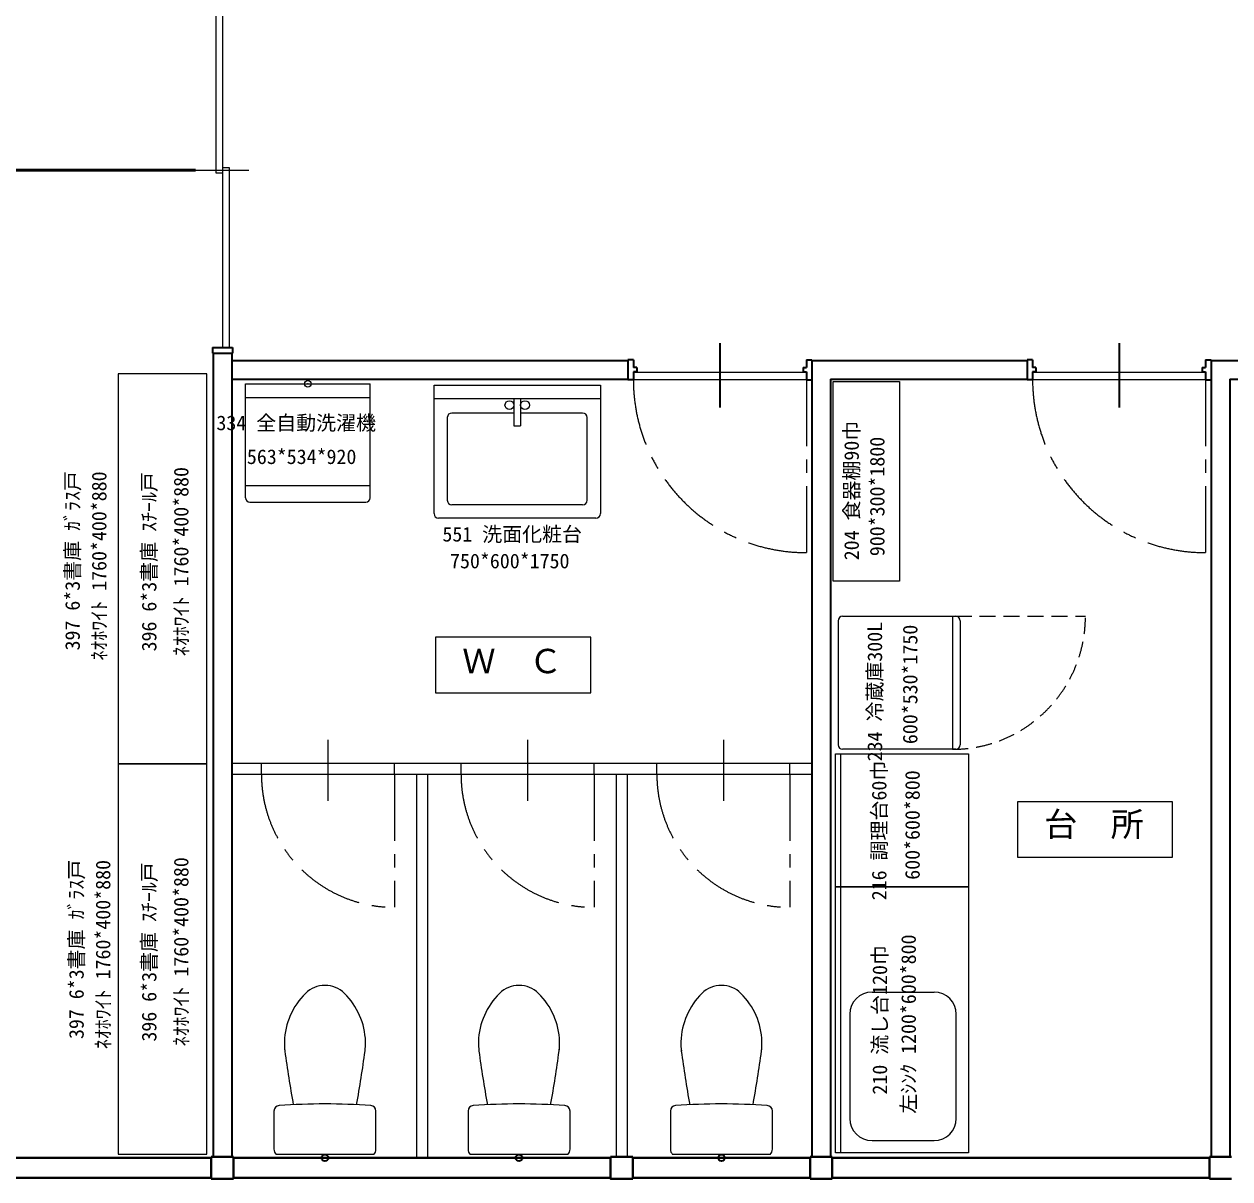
# Model space of a CAD drawing. Units: millimetres at full size, sheet at 1:60; details may follow other scales. Extents: x -23115 to 23713, y -14805 to 12672.
# Drawn here: x -9695 to -4258, y 411 to 5620 of the extents above; entities that cross this region are included whole.
import ezdxf
from ezdxf.enums import TextEntityAlignment as Align

# ---------------------------------------------------------------- set-up
doc = ezdxf.new("R2010")
doc.units = ezdxf.units.MM
doc.header["$LTSCALE"] = 60
doc.header["$PDMODE"] = 32
doc.header["$PDSIZE"] = 30
doc.linetypes.add('CHAIN1', pattern=[8, 5, -1, 1, -1])
doc.linetypes.add('DASHED1', pattern=[1.8, 1.2, -0.6])
for name, color, linetype, lineweight in [('1-1', 2, 'Continuous', 40), ('1-2', 3, 'Continuous', 35), ('1-3', 7, 'Continuous', 25), ('1-F', 7, 'Continuous', 25)]:
    doc.layers.add(name, color=color, linetype=linetype, lineweight=lineweight)
doc.styles.add('ＭＳ ゴシック', font='')
doc.styles.get('ＭＳ ゴシック').set_extended_font_data('MS Gothic')

msp = doc.modelspace()

# ---------------------------------------------------------------- linework, layer by layer
at = {"layer": '1-1'}
for p, q in [((-8850.64, 505.79), (-10550.64, 505.79)), ((-8850.64, 505.79), (-8850.64, 510.79)), ((-8750.64, 510.79), (-8850.64, 510.79)), ((-8750.64, 505.79), (-8750.64, 510.79)), ((-7050.64, 505.79), (-8750.64, 505.79)), ((-7050.64, 505.79), (-7050.64, 510.79)), ((-6950.64, 510.79), (-7050.64, 510.79)), ((-6950.64, 505.79), (-6950.64, 510.79)), ((-6150.64, 505.79), (-6950.64, 505.79)), ((-6150.64, 505.79), (-6150.64, 510.79)), ((-6050.64, 510.79), (-6150.64, 510.79)), ((-6050.64, 505.79), (-6050.64, 510.79)), ((-4350.64, 505.79), (-6050.64, 505.79)), ((-4350.64, 505.79), (-4350.64, 510.79)), ((-4250.64, 510.79), (-4350.64, 510.79)), ((-8850.64, 415.79), (-10550.64, 415.79)), ((-8850.64, 410.79), (-8750.64, 410.79)), ((-7050.64, 415.79), (-8750.64, 415.79)), ((-6150.64, 415.79), (-6950.64, 415.79)), ((-6150.64, 410.79), (-6050.64, 410.79)), ((-4350.64, 415.79), (-6050.64, 415.79)), ((-4350.64, 410.79), (-4250.64, 410.79))]:
    msp.add_line(p, q, dxfattribs=at)
for points in [[(-8850.64, 505.79), (-8850.64, 415.79), (-8850.64, 410.79)], [(-8750.64, 505.79), (-8750.64, 415.79), (-8750.64, 410.79)], [(-7050.64, 505.79), (-7050.64, 415.79), (-7050.64, 410.79), (-6950.64, 410.79)], [(-6950.64, 505.79), (-6950.64, 415.79), (-6950.64, 410.79)], [(-6150.64, 505.79), (-6150.64, 415.79), (-6150.64, 410.79)], [(-6050.64, 505.79), (-6050.64, 415.79), (-6050.64, 410.79)], [(-4350.64, 505.79), (-4350.64, 415.79), (-4350.64, 410.79)]]:
    msp.add_lwpolyline(points, dxfattribs=at)
at = {"layer": '1-2', "color": 7, "lineweight": 25}
for p, q in [((-8830.64, 5760.79), (-8830.64, 4948.29)), ((-8800.64, 5760.79), (-8800.64, 4160.79)), ((-8921.25, 4960.79), (-8681.83, 4960.79)), ((-8830.64, 4948.29), (-8800.64, 4948.29)), ((-8800.64, 4973.29), (-8770.64, 4973.29)), ((-8770.64, 4973.29), (-8770.64, 4160.79)), ((-6167.64, 4047.79), (-6947.64, 4047.79)), ((-4367.64, 4047.79), (-5147.64, 4047.79)), ((-6167.64, 4015.79), (-6947.64, 4015.79)), ((-4367.64, 4015.79), (-5147.64, 4015.79)), ((-8324.64, 2390.98), (-8324.64, 2115.88)), ((-7424.64, 2390.98), (-7424.64, 2115.88)), ((-6541.64, 2390.98), (-6541.64, 2115.88)), ((-8758.64, 2285.79), (-6142.64, 2285.79)), ((-8624.64, 2235.79), (-8624.64, 2285.79)), ((-8024.64, 2235.79), (-8024.64, 2285.79)), ((-7724.64, 2235.79), (-7724.64, 2285.79)), ((-7124.64, 2235.79), (-7124.64, 2285.79)), ((-6841.64, 2235.79), (-6841.64, 2285.79)), ((-6241.64, 2235.79), (-6241.64, 2285.79)), ((-8758.64, 2235.79), (-6142.64, 2235.79)), ((-7925.64, 2235.79), (-7925.64, 505.79)), ((-7875.64, 2235.79), (-7875.64, 505.79)), ((-7025.64, 2235.79), (-7025.64, 510.79)), ((-6975.64, 2235.79), (-6975.64, 510.79)), ((-8568.11, 716.77), (-8568.11, 545.31)), ((-8108.11, 545.31), (-8108.11, 716.77)), ((-7693.11, 716.77), (-7693.11, 545.31)), ((-7233.11, 545.31), (-7233.11, 716.77)), ((-6780.61, 716.77), (-6780.61, 545.31)), ((-6320.61, 545.31), (-6320.61, 716.77)), ((-8118.11, 520.82), (-8558.11, 520.82)), ((-7243.11, 520.82), (-7683.11, 520.82)), ((-6330.61, 520.82), (-6770.61, 520.82))]:
    msp.add_line(p, q, dxfattribs=at)
at = {"layer": '1-2', "color": 6, "lineweight": 50}
msp.add_line((-14158.64, 4960.79), (-8921.25, 4960.79), dxfattribs=at)
at = {"layer": '1-2'}
for p, q in [((-8845.64, 4160.79), (-8845.64, 4135.79)), ((-8845.64, 4160.79), (-8755.64, 4160.79)), ((-8845.64, 4135.79), (-8755.64, 4135.79)), ((-8842.64, 4135.79), (-8842.64, 510.79)), ((-8758.64, 4135.79), (-8758.64, 510.79)), ((-8755.64, 4160.79), (-8755.64, 4135.79)), ((-6557.64, 4181.22), (-6557.64, 3889.61)), ((-4757.64, 4181.22), (-4757.64, 3889.61)), ((-8758.64, 4102.79), (-6972.64, 4102.79)), ((-6947.64, 4105.79), (-6972.64, 4105.79)), ((-6947.64, 4105.79), (-6947.64, 4070.79)), ((-6167.64, 4105.79), (-6142.64, 4105.79)), ((-6167.64, 4105.79), (-6167.64, 4070.79)), ((-6142.64, 4102.79), (-6142.64, 505.79)), ((-6142.64, 4102.79), (-5172.64, 4102.79)), ((-5147.64, 4105.79), (-5172.64, 4105.79)), ((-5147.64, 4105.79), (-5147.64, 4070.79)), ((-4367.64, 4105.79), (-4342.64, 4105.79)), ((-4367.64, 4105.79), (-4367.64, 4070.79)), ((-4342.64, 4102.79), (-4342.64, 505.79)), ((-4342.64, 4102.79), (-2542.64, 4102.79)), ((-6932.64, 4070.79), (-6947.64, 4070.79)), ((-6932.64, 4050.79), (-6947.64, 4050.79)), ((-6932.64, 4070.79), (-6932.64, 4050.79)), ((-6182.64, 4070.79), (-6182.64, 4050.79)), ((-6182.64, 4070.79), (-6167.64, 4070.79)), ((-6182.64, 4050.79), (-6167.64, 4050.79)), ((-5132.64, 4070.79), (-5147.64, 4070.79)), ((-5132.64, 4050.79), (-5147.64, 4050.79)), ((-5132.64, 4070.79), (-5132.64, 4050.79)), ((-4382.64, 4070.79), (-4382.64, 4050.79)), ((-4382.64, 4070.79), (-4367.64, 4070.79)), ((-4382.64, 4050.79), (-4367.64, 4050.79)), ((-8758.64, 4018.79), (-6972.64, 4018.79)), ((-6058.64, 4018.79), (-6058.64, 505.79)), ((-6058.64, 4018.79), (-5172.64, 4018.79)), ((-4258.64, 4018.79), (-4258.64, 505.79)), ((-4258.64, 4018.79), (-2458.64, 4018.79))]:
    msp.add_line(p, q, dxfattribs=at)
at = {"layer": '1-2', "color": 7, "linetype": 'CHAIN1', "lineweight": 25}
for p, q in [((-6167.64, 4015.79), (-6167.64, 3235.79)), ((-4367.64, 4015.79), (-4367.64, 3235.79)), ((-8024.64, 2235.79), (-8024.64, 1635.79)), ((-7124.64, 2235.79), (-7124.64, 1635.79)), ((-6241.64, 2235.79), (-6241.64, 1635.79))]:
    msp.add_line(p, q, dxfattribs=at)
at = {"layer": '1-2'}
for points in [[(-6972.64, 4105.79), (-6972.64, 4025.79), (-6972.64, 4015.79)], [(-6142.64, 4105.79), (-6142.64, 4025.79), (-6142.64, 4015.79)], [(-5172.64, 4105.79), (-5172.64, 4025.79), (-5172.64, 4015.79)], [(-4342.64, 4105.79), (-4342.64, 4025.79), (-4342.64, 4015.79)], [(-6947.64, 4050.79), (-6947.64, 4025.79), (-6947.64, 4015.79), (-6972.64, 4015.79)], [(-6167.64, 4050.79), (-6167.64, 4025.79), (-6167.64, 4015.79), (-6142.64, 4015.79)], [(-5147.64, 4050.79), (-5147.64, 4025.79), (-5147.64, 4015.79), (-5172.64, 4015.79)], [(-4367.64, 4050.79), (-4367.64, 4025.79), (-4367.64, 4015.79), (-4342.64, 4015.79)]]:
    msp.add_lwpolyline(points, dxfattribs=at)
at = {"layer": '1-2', "color": 7, "lineweight": 25}
for centre in [(-8338.11, 505.82), (-7463.11, 505.82), (-6550.61, 505.82)]:
    msp.add_circle(centre, 2, dxfattribs=at)
at = {"layer": '1-2', "color": 7, "linetype": 'CHAIN1', "lineweight": 25}
for centre, radius in [((-6167.64, 4015.79), 780), ((-4367.64, 4015.79), 780), ((-8024.64, 2235.79), 600), ((-7124.64, 2235.79), 600), ((-6241.64, 2235.79), 600)]:
    msp.add_arc(centre, radius, 180, 270, dxfattribs=at)
at = {"layer": '1-2', "color": 7, "lineweight": 25}
for centre, radius, start, end in [((-8338.11, 1158.82), 125, 90, 134.62199), ((-8338.11, 1158.82), 125, 45.37799, 90), ((-7463.11, 1158.82), 125, 90, 134.62199), ((-7463.11, 1158.82), 125, 45.37799, 90), ((-6550.61, 1158.82), 125, 90, 134.62199), ((-6550.61, 1158.82), 125, 45.37799, 90), ((-8201.14, 1020.02), 320, 134.62199, 178.28809), ((-8475.09, 1020.02), 320, 1.71199, 45.37799), ((-7326.14, 1020.02), 320, 134.62199, 178.28809), ((-7600.09, 1020.02), 320, 1.71199, 45.37799), ((-6413.64, 1020.02), 320, 134.62199, 178.28809), ((-6687.59, 1020.02), 320, 1.71199, 45.37799), ((-8261.11, 1021.82), 260, 178.28809, 187.64139), ((-8261.11, 1021.82), 260, 185.65919, 187.5443), ((-3557.19, 1644.8), 5005, 187.54439, 190.35199), ((-13119.04, 1644.8), 5004.99, 349.64799, 352.45599), ((-8415.11, 1021.82), 260, 352.35899, 1.71199), ((-8415.11, 1021.82), 260, 352.45599, 354.34099), ((-7386.11, 1021.82), 260, 178.28809, 187.64139), ((-7386.11, 1021.82), 260, 185.65919, 187.5443), ((-2682.19, 1644.8), 5005, 187.54439, 190.35199), ((-12244.04, 1644.8), 5004.99, 349.64799, 352.45599), ((-7540.11, 1021.82), 260, 352.35899, 1.71199), ((-7540.11, 1021.82), 260, 352.45599, 354.34099), ((-6473.61, 1021.82), 260, 178.28809, 187.64139), ((-6473.61, 1021.82), 260, 185.65919, 187.5443), ((-1769.69, 1644.8), 5005, 187.54439, 190.35199), ((-11331.54, 1644.8), 5004.99, 349.64799, 352.45599), ((-6627.61, 1021.82), 260, 352.35899, 1.71199), ((-6627.61, 1021.82), 260, 352.45599, 354.34099), ((-8543.11, 716.77), 25, 93.93771, 179.99939), ((-8338.12, -2261.18), 3010, 86.062, 93.93999), ((-8133.11, 716.77), 25, 0.00099, 86.062), ((-7668.11, 716.77), 25, 93.93771, 179.99939), ((-7463.12, -2261.18), 3010, 86.062, 93.93999), ((-7258.11, 716.77), 25, 0.00099, 86.062), ((-6755.61, 716.77), 25, 93.93771, 179.99939), ((-6550.62, -2261.18), 3010, 86.062, 93.93999), ((-6345.61, 716.77), 25, 0.00099, 86.062), ((-8533.11, 545.31), 35, 180, 224.41499), ((-8143.11, 545.31), 35, 315.58499, 0), ((-7658.11, 545.31), 35, 180, 224.41499), ((-7268.11, 545.31), 35, 315.58499, 0), ((-6745.61, 545.31), 35, 180, 224.41499), ((-6355.61, 545.31), 35, 315.58499, 0)]:
    msp.add_arc(centre, radius, start, end, dxfattribs=at)
at = {"layer": '1-2', "color": 7}
for p in [(-8338.11, 505.82), (-7463.11, 505.82), (-6550.61, 505.82)]:
    msp.add_point(p, dxfattribs=at)
at = {"layer": '1-3'}
for p, q in [((-8696.87, 3997.03), (-8133.87, 3997.03)), ((-8696.87, 3483.03), (-8696.87, 3997.03)), ((-8133.87, 3483.03), (-8133.87, 3997.03)), ((-7846.37, 3411.64), (-7846.37, 3991.64)), ((-7846.37, 3991.64), (-7096.37, 3991.64)), ((-7096.37, 3991.64), (-7096.37, 3411.64)), ((-8676.87, 3463.03), (-8153.87, 3463.03)), ((-7116.37, 3391.64), (-7826.37, 3391.64)), ((-6004.25, 2948.46), (-5494.25, 2948.46)), ((-6024.25, 2928.46), (-6024.25, 2368.46)), ((-5474.25, 2928.46), (-5474.25, 2368.46)), ((-5494.25, 2348.46), (-6004.25, 2348.46))]:
    msp.add_line(p, q, dxfattribs=at)
at = {"layer": '1-3', "color": 4, "lineweight": 18}
for p, q in [((-8696.87, 3936.09), (-8133.87, 3936.09)), ((-7846.37, 3931.64), (-7096.37, 3931.64)), ((-7486.37, 3931.64), (-7486.37, 3808.28)), ((-7456.37, 3931.64), (-7456.37, 3808.28)), ((-7486.37, 3865.47), (-7766.37, 3865.47)), ((-7176.37, 3865.47), (-7456.37, 3865.47)), ((-7786.37, 3845.47), (-7786.37, 3471.64)), ((-7486.37, 3808.28), (-7456.37, 3808.28)), ((-7156.37, 3471.64), (-7156.37, 3845.47)), ((-8696.87, 3539.23), (-8133.87, 3539.23)), ((-7176.37, 3451.64), (-7766.37, 3451.64)), ((-5509.25, 2948.46), (-5509.25, 2348.46)), ((-6011.49, 1728.5), (-6011.49, 2328.5)), ((-6011.49, 528.5), (-6011.49, 1728.5)), ((-5871.49, 1253.5), (-5591.49, 1253.5)), ((-5971.49, 1153.5), (-5971.49, 683.5)), ((-5491.49, 683.5), (-5491.49, 1153.5)), ((-5871.49, 583.5), (-5591.49, 583.5))]:
    msp.add_line(p, q, dxfattribs=at)
at = {"layer": '1-3', "linetype": 'DASHED1'}
msp.add_line((-5494.25, 2948.46), (-4909.25, 2948.46), dxfattribs=at)
at = {"layer": '1-3'}
for points in [[(-8871.01, 4042.65), (-9271.01, 4042.65), (-9271.01, 2282.65), (-8871.01, 2282.65)], [(-5747.28, 3106.97), (-6047.28, 3106.97), (-6047.28, 4006.97), (-5747.28, 4006.97)], [(-5436.49, 1728.5), (-6036.49, 1728.5), (-6036.49, 2328.5), (-5436.49, 2328.5)], [(-8871.01, 2282.65), (-9271.01, 2282.65), (-9271.01, 522.65), (-8871.01, 522.65)], [(-5436.49, 528.5), (-6036.49, 528.5), (-6036.49, 1728.5), (-5436.49, 1728.5)]]:
    msp.add_lwpolyline(points, close=True, dxfattribs=at)
at = {"layer": '1-3', "color": 4, "lineweight": 18}
for centre in [(-7506.37, 3901.04), (-7436.37, 3901.04)]:
    msp.add_circle(centre, 20, dxfattribs=at)
for centre, radius, start, end in [((-7766.37, 3845.47), 20, 90, 180), ((-7176.37, 3845.47), 20, 0, 90), ((-7766.37, 3471.64), 20, 180, 270), ((-7176.37, 3471.64), 20, 270, 0), ((-5871.49, 1153.5), 100, 90, 180), ((-5591.49, 1153.5), 100, 0, 90), ((-5871.49, 683.5), 100, 180, 270), ((-5591.49, 683.5), 100, 270, 0)]:
    msp.add_arc(centre, radius, start, end, dxfattribs=at)
at = {"layer": '1-3'}
for centre, start, end in [((-8676.87, 3483.03), 180, 270), ((-8153.87, 3483.03), 270, 0), ((-7826.37, 3411.64), 180, 270), ((-7116.37, 3411.64), 270, 0), ((-6004.25, 2928.46), 90, 180), ((-5494.25, 2928.46), 0, 90), ((-6004.25, 2368.46), 180, 270), ((-5494.25, 2368.46), 270, 0)]:
    msp.add_arc(centre, 20, start, end, dxfattribs=at)
at = {"layer": '1-3', "linetype": 'DASHED1'}
msp.add_arc((-5509.25, 2948.46), 600, 270, 0, dxfattribs=at)
at = {"layer": '1-3', "color": 4}
msp.add_point((-8415.37, 3997.03), dxfattribs=at)
at = {"layer": '1-F'}
for points in [[(-7839.14, 2603.61), (-7139.14, 2603.61), (-7139.14, 2853.61), (-7839.14, 2853.61)], [(-5216.29, 1861.39), (-4516.29, 1861.39), (-4516.29, 2111.39), (-5216.29, 2111.39)]]:
    msp.add_lwpolyline(points, close=True, dxfattribs=at)

# ---------------------------------------------------------------- texts
at = {"layer": '1-3', "color": 4, "style": 'ＭＳ ゴシック'}
for s, p in [('334 全自動洗濯機', (-8827.5, 3768.19)), ('563*534*920', (-8690.12, 3615.55)), ('551 洗面化粧台', (-7808.61, 3265.93)), ('750*600*1750', (-7774.2, 3145.13))]:
    msp.add_text(s, height=65.98, dxfattribs=at).set_placement(p, align=Align.BOTTOM_LEFT)
for s, p in [('204 食器棚90巾', (-5911.07, 3201.18)), ('900*300*1800', (-5795.55, 3219.66)), ('397 6*3書庫 ｶﾞﾗｽ戸', (-9423.57, 2794.45)), ('ﾈｵﾎﾜｲﾄ 1760*400*880', (-9303.53, 2748.52)), ('396 6*3書庫 ｽﾁｰﾙ戸', (-9078.27, 2790.08)), ('ﾈｵﾎﾜｲﾄ 1760*400*880', (-8933.79, 2768.35)), ('234 冷蔵庫300L', (-5806.25, 2294.27)), ('600*530*1750', (-5647.07, 2371.92)), ('216 調理台60巾', (-5786.69, 1667.75)), ('600*600*800', (-5636.62, 1760.1)), ('ﾈｵﾎﾜｲﾄ 1760*400*880', (-8933.79, 1008.35)), ('397 6*3書庫 ｶﾞﾗｽ戸', (-9406.09, 1041.7)), ('ﾈｵﾎﾜｲﾄ 1760*400*880', (-9286.04, 995.78)), ('396 6*3書庫 ｽﾁｰﾙ戸', (-9078.27, 1030.08)), ('左ｼﾝｸ 1200*600*800', (-5654.06, 704.74)), ('210 流し台120巾', (-5783.79, 791.22))]:
    msp.add_text(s, height=65.98, rotation=90, dxfattribs=at).set_placement(p, align=Align.BOTTOM_LEFT)
at = {"layer": '1-F', "color": 4, "style": 'ＭＳ ゴシック'}
for s, p in [('Ｗ\u3000Ｃ', (-7718.84, 2658.6)), ('台\u3000所', (-5095.58, 1922.36))]:
    msp.add_text(s, height=110, dxfattribs=at).set_placement(p, align=Align.BOTTOM_LEFT)

doc.saveas('drawing.dxf')
